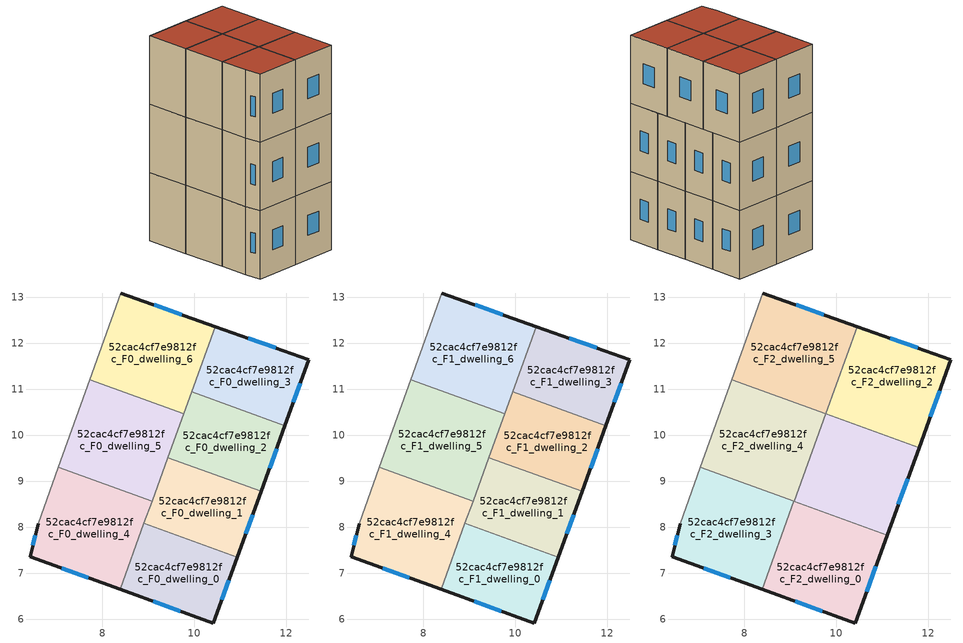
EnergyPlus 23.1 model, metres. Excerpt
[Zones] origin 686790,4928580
52cac4cf7e9812fc_F0_dwelling_0
 floor ground (EU_floor_Construction): 10.93,7.35 10.41,5.92 8.39,6.66 8.9,8.09 z0
 wall outside (EU_wall_Construction): 8.39,6.66 10.41,5.92 10.93,7.35 z0:3
 wall to 52cac4cf7e9812fc_F0_dwelling_1 (EU_wall_Construction): 10.93,7.35 8.9,8.09 z0:3
 wall to 52cac4cf7e9812fc_F0_dwelling_4 (EU_wall_Construction): 8.9,8.09 8.39,6.66 z0:3
 window (EU_Window_Construction): 10.59,6.43 10.74,6.85 / 9.1,6.4 9.69,6.18 z1.06:1.94
52cac4cf7e9812fc_F0_dwelling_1
 floor ground (EU_floor_Construction): 11.45,8.78 10.93,7.35 8.9,8.09 9.42,9.52 z0
 wall outside (EU_wall_Construction): 10.93,7.35 11.45,8.78 z0:3
 wall to 52cac4cf7e9812fc_F0_dwelling_2 (EU_wall_Construction): 11.45,8.78 9.42,9.52 z0:3
 wall to 52cac4cf7e9812fc_F0_dwelling_5 (EU_wall_Construction): 9.42,9.52 9.08,8.57 z0:3
 wall to 52cac4cf7e9812fc_F0_dwelling_4 (EU_wall_Construction): 9.08,8.57 8.9,8.09 z0:3
 window (EU_Window_Construction): 11.11,7.86 11.26,8.28 z1.06:1.94
52cac4cf7e9812fc_F0_dwelling_2
 floor ground (EU_floor_Construction): 11.97,10.21 11.45,8.78 9.42,9.52 9.94,10.95 z0
 wall outside (EU_wall_Construction): 11.45,8.78 11.97,10.21 z0:3
 wall to 52cac4cf7e9812fc_F0_dwelling_3 (EU_wall_Construction): 11.97,10.21 9.94,10.95 z0:3
 wall to 52cac4cf7e9812fc_F0_dwelling_6 (EU_wall_Construction): 9.94,10.95 9.76,10.47 z0:3
 wall to 52cac4cf7e9812fc_F0_dwelling_5 (EU_wall_Construction): 9.76,10.47 9.42,9.52 z0:3
 window (EU_Window_Construction): 11.63,9.29 11.78,9.71 z1.06:1.94
52cac4cf7e9812fc_F0_dwelling_3
 floor ground (EU_floor_Construction): 12.49,11.64 11.97,10.21 9.94,10.95 10.45,12.37 z0
 wall outside (EU_wall_Construction): 11.97,10.21 12.49,11.64 10.45,12.37 z0:3
 wall to 52cac4cf7e9812fc_F0_dwelling_6 (EU_wall_Construction): 10.45,12.37 9.94,10.95 z0:3
 window (EU_Window_Construction): 11.77,11.9 11.17,12.11 / 12.15,10.72 12.3,11.14 z1.06:1.94
52cac4cf7e9812fc_F0_dwelling_4
 floor ground (EU_floor_Construction): 9.08,8.57 8.39,6.66 6.43,7.36 6.61,8.08 7.05,9.31 z0
 wall outside (EU_wall_Construction): 6.61,8.08 6.43,7.36 8.39,6.66 z0:3
 wall adiabatic (EU_wall_Construction): 7.05,9.31 6.61,8.08 z0:3
 wall to 52cac4cf7e9812fc_F0_dwelling_5 (EU_wall_Construction): 9.08,8.57 7.05,9.31 z0:3
 window (EU_Window_Construction): 7.12,7.11 7.69,6.91 / 6.54,7.83 6.49,7.62 z1.06:1.94
52cac4cf7e9812fc_F0_dwelling_5
 floor ground (EU_floor_Construction): 9.76,10.47 9.08,8.57 7.05,9.31 7.72,11.21 z0
 wall adiabatic (EU_wall_Construction): 7.72,11.21 7.05,9.31 z0:3
 wall to 52cac4cf7e9812fc_F0_dwelling_6 (EU_wall_Construction): 9.76,10.47 7.72,11.21 z0:3
52cac4cf7e9812fc_F0_dwelling_6
 floor ground (EU_floor_Construction): 10.45,12.37 9.76,10.47 7.72,11.21 8.4,13.09 z0
 wall outside (EU_wall_Construction): 10.45,12.37 8.4,13.09 z0:3
 wall adiabatic (EU_wall_Construction): 8.4,13.09 7.72,11.21 z0:3
 window (EU_Window_Construction): 9.73,12.62 9.12,12.84 z1.06:1.94
52cac4cf7e9812fc_F1_dwelling_0
 floor to 52cac4cf7e9812fc_F0_dwelling_0 (EU_floor_Construction): 10.93,7.35 10.41,5.92 8.39,6.66 8.9,8.09 z3
 wall outside (EU_wall_Construction): 8.39,6.66 10.41,5.92 10.93,7.35 z3:6
 wall to 52cac4cf7e9812fc_F1_dwelling_1 (EU_wall_Construction): 10.93,7.35 8.9,8.09 z3:6
 wall to 52cac4cf7e9812fc_F1_dwelling_4 (EU_wall_Construction): 8.9,8.09 8.39,6.66 z3:6
 window (EU_Window_Construction): 10.59,6.43 10.74,6.85 / 9.1,6.4 9.69,6.18 z4.06:4.94
52cac4cf7e9812fc_F1_dwelling_1
 floor to 52cac4cf7e9812fc_F0_dwelling_1 (EU_floor_Construction): 11.45,8.78 10.93,7.35 8.9,8.09 9.42,9.52 z3
 wall outside (EU_wall_Construction): 10.93,7.35 11.45,8.78 z3:6
 wall to 52cac4cf7e9812fc_F1_dwelling_2 (EU_wall_Construction): 11.45,8.78 9.42,9.52 z3:6
 wall to 52cac4cf7e9812fc_F1_dwelling_5 (EU_wall_Construction): 9.42,9.52 9.08,8.57 z3:6
 wall to 52cac4cf7e9812fc_F1_dwelling_4 (EU_wall_Construction): 9.08,8.57 8.9,8.09 z3:6
 window (EU_Window_Construction): 11.11,7.86 11.26,8.28 z4.06:4.94
52cac4cf7e9812fc_F1_dwelling_2
 floor to 52cac4cf7e9812fc_F0_dwelling_2 (EU_floor_Construction): 11.97,10.21 11.45,8.78 9.42,9.52 9.94,10.95 z3
 wall outside (EU_wall_Construction): 11.45,8.78 11.97,10.21 z3:6
 wall to 52cac4cf7e9812fc_F1_dwelling_3 (EU_wall_Construction): 11.97,10.21 9.94,10.95 z3:6
 wall to 52cac4cf7e9812fc_F1_dwelling_6 (EU_wall_Construction): 9.94,10.95 9.76,10.47 z3:6
 wall to 52cac4cf7e9812fc_F1_dwelling_5 (EU_wall_Construction): 9.76,10.47 9.42,9.52 z3:6
 window (EU_Window_Construction): 11.63,9.29 11.78,9.71 z4.06:4.94
52cac4cf7e9812fc_F1_dwelling_3
 floor to 52cac4cf7e9812fc_F0_dwelling_3 (EU_floor_Construction): 12.49,11.64 11.97,10.21 9.94,10.95 10.45,12.37 z3
 wall outside (EU_wall_Construction): 11.97,10.21 12.49,11.64 10.45,12.37 z3:6
 wall to 52cac4cf7e9812fc_F1_dwelling_6 (EU_wall_Construction): 10.45,12.37 9.94,10.95 z3:6
 window (EU_Window_Construction): 11.77,11.9 11.17,12.11 / 12.15,10.72 12.3,11.14 z4.06:4.94
52cac4cf7e9812fc_F1_dwelling_4
 floor to 52cac4cf7e9812fc_F0_dwelling_4 (EU_floor_Construction): 9.08,8.57 8.39,6.66 6.43,7.36 6.61,8.08 7.05,9.31 z3
 wall outside (EU_wall_Construction): 6.61,8.08 6.43,7.36 8.39,6.66 z3:6
 wall adiabatic (EU_wall_Construction): 7.05,9.31 6.61,8.08 z3:6
 wall to 52cac4cf7e9812fc_F1_dwelling_5 (EU_wall_Construction): 9.08,8.57 7.05,9.31 z3:6
 window (EU_Window_Construction): 7.12,7.11 7.69,6.91 / 6.54,7.83 6.49,7.62 z4.06:4.94
52cac4cf7e9812fc_F1_dwelling_5
 floor to 52cac4cf7e9812fc_F0_dwelling_5 (EU_floor_Construction): 9.76,10.47 9.08,8.57 7.05,9.31 7.72,11.21 z3
 wall adiabatic (EU_wall_Construction): 7.72,11.21 7.05,9.31 z3:6
 wall to 52cac4cf7e9812fc_F1_dwelling_6 (EU_wall_Construction): 9.76,10.47 7.72,11.21 z3:6
52cac4cf7e9812fc_F1_dwelling_6
 floor to 52cac4cf7e9812fc_F0_dwelling_6 (EU_floor_Construction): 10.45,12.37 9.76,10.47 7.72,11.21 8.4,13.09 z3
 wall outside (EU_wall_Construction): 10.45,12.37 8.4,13.09 z3:6
 wall adiabatic (EU_wall_Construction): 8.4,13.09 7.72,11.21 z3:6
 window (EU_Window_Construction): 9.73,12.62 9.12,12.84 z4.06:4.94
52cac4cf7e9812fc_F2_dwelling_0
 floor to 52cac4cf7e9812fc_F1_dwelling_0 (EU_floor_Construction): 10.93,7.35 10.41,5.92 8.39,6.66 8.9,8.09 z6
 floor to 52cac4cf7e9812fc_F1_dwelling_1 (EU_floor_Construction): 11.1,7.83 10.93,7.35 8.9,8.09 9.08,8.56 z6
 wall outside (EU_wall_Construction): 8.39,6.66 10.41,5.92 11.1,7.83 z6:9
 wall to 52cac4cf7e9812fc_F2_dwelling_1 (EU_wall_Construction): 11.1,7.83 9.07,8.56 z6:9
 wall to 52cac4cf7e9812fc_F2_dwelling_3 (EU_wall_Construction): 9.07,8.56 8.39,6.66 z6:9
 window (EU_Window_Construction): 10.65,6.6 10.86,7.16 / 9.1,6.4 9.69,6.18 z7.06:7.94
 roof outside (EU_roof_Construction): 10.41,5.92 11.1,7.83 9.07,8.56 8.39,6.66 z9
52cac4cf7e9812fc_F2_dwelling_1
 floor to 52cac4cf7e9812fc_F1_dwelling_1 (EU_floor_Construction): 11.45,8.78 11.1,7.83 9.08,8.56 9.42,9.52 z6
 floor to 52cac4cf7e9812fc_F1_dwelling_2 (EU_floor_Construction): 11.79,9.74 11.45,8.78 9.42,9.52 9.77,10.47 z6
 wall outside (EU_wall_Construction): 11.1,7.83 11.79,9.74 z6:9
 wall to 52cac4cf7e9812fc_F2_dwelling_2 (EU_wall_Construction): 11.79,9.74 9.77,10.47 z6:9
 wall to 52cac4cf7e9812fc_F2_dwelling_4 (EU_wall_Construction): 9.76,10.47 9.08,8.57 z6:9
 window (EU_Window_Construction): 11.35,8.5 11.55,9.06 z7.06:7.94
 roof outside (EU_roof_Construction): 11.1,7.83 11.79,9.74 9.77,10.47 9.07,8.56 z9
52cac4cf7e9812fc_F2_dwelling_2
 floor to 52cac4cf7e9812fc_F1_dwelling_2 (EU_floor_Construction): 11.97,10.21 11.79,9.74 9.77,10.47 9.94,10.94 z6
 floor to 52cac4cf7e9812fc_F1_dwelling_3 (EU_floor_Construction): 12.49,11.64 11.97,10.21 9.94,10.94 10.45,12.37 z6
 wall outside (EU_wall_Construction): 11.79,9.74 12.49,11.64 10.45,12.37 z6:9
 wall to 52cac4cf7e9812fc_F2_dwelling_5 (EU_wall_Construction): 10.45,12.37 9.77,10.47 z6:9
 window (EU_Window_Construction): 11.77,11.9 11.17,12.11 / 12.04,10.41 12.24,10.97 z7.06:7.94
 roof outside (EU_roof_Construction): 11.79,9.74 12.49,11.64 10.45,12.37 9.77,10.47 z9
52cac4cf7e9812fc_F2_dwelling_3
 floor to 52cac4cf7e9812fc_F1_dwelling_4 (EU_floor_Construction): 9.08,8.57 8.39,6.66 6.43,7.36 6.61,8.08 7.05,9.31 z6
 wall outside (EU_wall_Construction): 6.61,8.08 6.43,7.36 8.39,6.66 z6:9
 wall adiabatic (EU_wall_Construction): 7.05,9.31 6.61,8.08 z6:9
 wall to 52cac4cf7e9812fc_F2_dwelling_4 (EU_wall_Construction): 9.08,8.57 7.05,9.31 z6:9
 window (EU_Window_Construction): 7.12,7.11 7.69,6.91 / 6.54,7.83 6.49,7.62 z7.06:7.94
 roof outside (EU_roof_Construction): 8.39,6.66 9.08,8.57 7.05,9.31 6.61,8.08 6.43,7.36 z9
52cac4cf7e9812fc_F2_dwelling_4
 floor to 52cac4cf7e9812fc_F1_dwelling_5 (EU_floor_Construction): 9.76,10.47 9.08,8.57 7.05,9.31 7.72,11.21 z6
 wall adiabatic (EU_wall_Construction): 7.72,11.21 7.05,9.31 z6:9
 wall to 52cac4cf7e9812fc_F2_dwelling_5 (EU_wall_Construction): 9.76,10.47 7.72,11.21 z6:9
 roof outside (EU_roof_Construction): 9.08,8.57 9.76,10.47 7.72,11.21 7.05,9.31 z9
52cac4cf7e9812fc_F2_dwelling_5
 floor to 52cac4cf7e9812fc_F1_dwelling_6 (EU_floor_Construction): 10.45,12.37 9.76,10.47 7.72,11.21 8.4,13.09 z6
 wall outside (EU_wall_Construction): 10.45,12.37 8.4,13.09 z6:9
 wall adiabatic (EU_wall_Construction): 8.4,13.09 7.72,11.21 z6:9
 window (EU_Window_Construction): 9.73,12.62 9.12,12.84 z7.06:7.94
 roof outside (EU_roof_Construction): 9.76,10.47 10.45,12.37 8.4,13.09 7.72,11.21 z9
[Building]
EU S2 Campaign: North Axis=0; Terrain=City; Solar Distribution=FullExterior
[Site:Location]
Bologna: Latitude=44.5; Longitude=11.25; Time Zone=1; Elevation=37
[SizingPeriod:WeatherFileDays]
AnnualSizingPeriod: Begin Month=1; Begin Day of Month=1; End Month=12; End Day of Month=31; Day of Week for Start Day=Monday; Use Weather File Daylight Saving Period=No; Use Weather File Rain and Snow Indicators=No
[MATERIAL]
EU_InternalMass_Material: Roughness=MediumRough; Thickness=0.1; Conductivity=1; Density=1800; Specific Heat=900; Thermal Absorptance=0.9; Solar Absorptance=0.7; Visible Absorptance=0.7
[MATERIAL:NOMASS] Roughness=MediumRough; Thermal Absorptance=0.9; Solar Absorptance=0.7; Visible Absorptance=0.7
Name | Thermal Resistance
EU_wall_NoMass | 0.781309
EU_roof_NoMass | 0.418499
EU_floor_NoMass | 0.563442
[WINDOWMATERIAL:SIMPLEGLAZINGSYSTEM]
EU_Window_SimpleGlazing: UFactor=4.32879; Solar Heat Gain Coefficient=0.85; Visible Transmittance=0.85
[CONSTRUCTION]
EU_wall_Construction: EU_wall_NoMass
EU_roof_Construction: EU_roof_NoMass
EU_floor_Construction: EU_floor_NoMass
EU_InternalMass_Construction: EU_InternalMass_Material
EU_Window_Construction: EU_Window_SimpleGlazing
[ZONE] Type=1; Multiplier=1; Ceiling Height=autocalculate; Floor Area=autocalculate; Part of Total Floor Area=Yes
Name | Volume
52cac4cf7e9812fc_F0_dwelling_0; 52cac4cf7e9812fc_F1_dwelling_0 | 9.83276
52cac4cf7e9812fc_F2_dwelling_0 | 13.1089
52cac4cf7e9812fc_F0_dwelling_1; 52cac4cf7e9812fc_F1_dwelling_1 | 9.82837
52cac4cf7e9812fc_F2_dwelling_1 | 13.114
52cac4cf7e9812fc_F0_dwelling_2; 52cac4cf7e9812fc_F1_dwelling_2 | 9.83423
52cac4cf7e9812fc_F2_dwelling_2 | 13.1082
52cac4cf7e9812fc_F0_dwelling_3; 52cac4cf7e9812fc_F1_dwelling_3 | 9.83057
52cac4cf7e9812fc_F2_dwelling_3; 52cac4cf7e9812fc_F0_dwelling_4; 52cac4cf7e9812fc_F1_dwelling_4; 52cac4cf7e9812fc_F2_dwelling_4; 52cac4cf7e9812fc_F0_dwelling_5; 52cac4cf7e9812fc_F1_dwelling_5 | 13.1074
52cac4cf7e9812fc_F2_dwelling_5; 52cac4cf7e9812fc_F0_dwelling_6; 52cac4cf7e9812fc_F1_dwelling_6 | 13.1118
[INTERNALMASS] Construction=EU_InternalMass_Construction
Name | Zone or ZoneList | Surface Area
52cac4cf7e9812fc_F0_dwelling_0_EU_InternalMass | 52cac4cf7e9812fc_F0_dwelling_0 | 3.27752
52cac4cf7e9812fc_F0_dwelling_1_EU_InternalMass | 52cac4cf7e9812fc_F0_dwelling_1 | 3.27593
52cac4cf7e9812fc_F0_dwelling_2_EU_InternalMass | 52cac4cf7e9812fc_F0_dwelling_2 | 3.27838
52cac4cf7e9812fc_F0_dwelling_3_EU_InternalMass | 52cac4cf7e9812fc_F0_dwelling_3 | 3.27651
52cac4cf7e9812fc_F0_dwelling_4_EU_InternalMass | 52cac4cf7e9812fc_F0_dwelling_4 | 4.36918
52cac4cf7e9812fc_F0_dwelling_5_EU_InternalMass | 52cac4cf7e9812fc_F0_dwelling_5 | 4.36896
52cac4cf7e9812fc_F0_dwelling_6_EU_InternalMass | 52cac4cf7e9812fc_F0_dwelling_6 | 4.37078
52cac4cf7e9812fc_F1_dwelling_0_EU_InternalMass | 52cac4cf7e9812fc_F1_dwelling_0 | 3.27752
52cac4cf7e9812fc_F1_dwelling_1_EU_InternalMass | 52cac4cf7e9812fc_F1_dwelling_1 | 3.27593
52cac4cf7e9812fc_F1_dwelling_2_EU_InternalMass | 52cac4cf7e9812fc_F1_dwelling_2 | 3.27838
52cac4cf7e9812fc_F1_dwelling_3_EU_InternalMass | 52cac4cf7e9812fc_F1_dwelling_3 | 3.27651
52cac4cf7e9812fc_F1_dwelling_4_EU_InternalMass | 52cac4cf7e9812fc_F1_dwelling_4 | 4.36918
52cac4cf7e9812fc_F1_dwelling_5_EU_InternalMass | 52cac4cf7e9812fc_F1_dwelling_5 | 4.36896
52cac4cf7e9812fc_F1_dwelling_6_EU_InternalMass | 52cac4cf7e9812fc_F1_dwelling_6 | 4.37078
52cac4cf7e9812fc_F2_dwelling_0_EU_InternalMass | 52cac4cf7e9812fc_F2_dwelling_0 | 4.36958
52cac4cf7e9812fc_F2_dwelling_1_EU_InternalMass | 52cac4cf7e9812fc_F2_dwelling_1 | 4.3712
52cac4cf7e9812fc_F2_dwelling_2_EU_InternalMass | 52cac4cf7e9812fc_F2_dwelling_2 | 4.36909
52cac4cf7e9812fc_F2_dwelling_3_EU_InternalMass | 52cac4cf7e9812fc_F2_dwelling_3 | 4.36918
52cac4cf7e9812fc_F2_dwelling_4_EU_InternalMass | 52cac4cf7e9812fc_F2_dwelling_4 | 4.36896
52cac4cf7e9812fc_F2_dwelling_5_EU_InternalMass | 52cac4cf7e9812fc_F2_dwelling_5 | 4.37078
[OTHEREQUIPMENT] Fuel Type=Electricity; Design Level Calculation Method=Watts/Area; Power per Zone Floor Area=1; Fraction Latent=0; Fraction Radiant=0; Fraction Lost=0; Carbon Dioxide Generation Rate=0; EndUse Subcategory=EU_Step8_InternalGains
Name | Zone or ZoneList or Space or SpaceList | Schedule
EU_Step8_InternalGain_52cac4cf7e9812fc_F0_dwelling_0_f000 | 52cac4cf7e9812fc_F0_dwelling_0 | EU_Step8_GainSchedule_52cac4cf7e9812fc_F0_dwelling_0_f000
EU_Step8_InternalGain_52cac4cf7e9812fc_F0_dwelling_1_f000 | 52cac4cf7e9812fc_F0_dwelling_1 | EU_Step8_GainSchedule_52cac4cf7e9812fc_F0_dwelling_1_f000
EU_Step8_InternalGain_52cac4cf7e9812fc_F0_dwelling_2_f000 | 52cac4cf7e9812fc_F0_dwelling_2 | EU_Step8_GainSchedule_52cac4cf7e9812fc_F0_dwelling_2_f000
EU_Step8_InternalGain_52cac4cf7e9812fc_F0_dwelling_3_f000 | 52cac4cf7e9812fc_F0_dwelling_3 | EU_Step8_GainSchedule_52cac4cf7e9812fc_F0_dwelling_3_f000
EU_Step8_InternalGain_52cac4cf7e9812fc_F0_dwelling_4_f000 | 52cac4cf7e9812fc_F0_dwelling_4 | EU_Step8_GainSchedule_52cac4cf7e9812fc_F0_dwelling_4_f000
EU_Step8_InternalGain_52cac4cf7e9812fc_F0_dwelling_5_f000 | 52cac4cf7e9812fc_F0_dwelling_5 | EU_Step8_GainSchedule_52cac4cf7e9812fc_F0_dwelling_5_f000
EU_Step8_InternalGain_52cac4cf7e9812fc_F0_dwelling_6_f000 | 52cac4cf7e9812fc_F0_dwelling_6 | EU_Step8_GainSchedule_52cac4cf7e9812fc_F0_dwelling_6_f000
EU_Step8_InternalGain_52cac4cf7e9812fc_F1_dwelling_0_f000 | 52cac4cf7e9812fc_F1_dwelling_0 | EU_Step8_GainSchedule_52cac4cf7e9812fc_F1_dwelling_0_f000
EU_Step8_InternalGain_52cac4cf7e9812fc_F1_dwelling_1_f000 | 52cac4cf7e9812fc_F1_dwelling_1 | EU_Step8_GainSchedule_52cac4cf7e9812fc_F1_dwelling_1_f000
EU_Step8_InternalGain_52cac4cf7e9812fc_F1_dwelling_2_f000 | 52cac4cf7e9812fc_F1_dwelling_2 | EU_Step8_GainSchedule_52cac4cf7e9812fc_F1_dwelling_2_f000
EU_Step8_InternalGain_52cac4cf7e9812fc_F1_dwelling_3_f000 | 52cac4cf7e9812fc_F1_dwelling_3 | EU_Step8_GainSchedule_52cac4cf7e9812fc_F1_dwelling_3_f000
EU_Step8_InternalGain_52cac4cf7e9812fc_F1_dwelling_4_f000 | 52cac4cf7e9812fc_F1_dwelling_4 | EU_Step8_GainSchedule_52cac4cf7e9812fc_F1_dwelling_4_f000
EU_Step8_InternalGain_52cac4cf7e9812fc_F1_dwelling_5_f000 | 52cac4cf7e9812fc_F1_dwelling_5 | EU_Step8_GainSchedule_52cac4cf7e9812fc_F1_dwelling_5_f000
EU_Step8_InternalGain_52cac4cf7e9812fc_F1_dwelling_6_f000 | 52cac4cf7e9812fc_F1_dwelling_6 | EU_Step8_GainSchedule_52cac4cf7e9812fc_F1_dwelling_6_f000
EU_Step8_InternalGain_52cac4cf7e9812fc_F2_dwelling_0_f000 | 52cac4cf7e9812fc_F2_dwelling_0 | EU_Step8_GainSchedule_52cac4cf7e9812fc_F2_dwelling_0_f000
EU_Step8_InternalGain_52cac4cf7e9812fc_F2_dwelling_1_f000 | 52cac4cf7e9812fc_F2_dwelling_1 | EU_Step8_GainSchedule_52cac4cf7e9812fc_F2_dwelling_1_f000
EU_Step8_InternalGain_52cac4cf7e9812fc_F2_dwelling_2_f000 | 52cac4cf7e9812fc_F2_dwelling_2 | EU_Step8_GainSchedule_52cac4cf7e9812fc_F2_dwelling_2_f000
EU_Step8_InternalGain_52cac4cf7e9812fc_F2_dwelling_3_f000 | 52cac4cf7e9812fc_F2_dwelling_3 | EU_Step8_GainSchedule_52cac4cf7e9812fc_F2_dwelling_3_f000
EU_Step8_InternalGain_52cac4cf7e9812fc_F2_dwelling_4_f000 | 52cac4cf7e9812fc_F2_dwelling_4 | EU_Step8_GainSchedule_52cac4cf7e9812fc_F2_dwelling_4_f000
EU_Step8_InternalGain_52cac4cf7e9812fc_F2_dwelling_5_f000 | 52cac4cf7e9812fc_F2_dwelling_5 | EU_Step8_GainSchedule_52cac4cf7e9812fc_F2_dwelling_5_f000
[ZONEVENTILATION:DESIGNFLOWRATE] Schedule=EU_AlwaysOn; Design Flow Rate Calculation Method=AirChanges/Hour; Air Changes per Hour=0.692607; Ventilation Type=Natural; Fan Pressure Rise=0; Fan Total Efficiency=1; Constant Term Coefficient=1; Temperature Term Coefficient=0; Velocity Term Coefficient=0; Velocity Squared Term Coefficient=0; Minimum Indoor Temperature=-100; Maximum Indoor Temperature=100; Delta Temperature=-100; Minimum Outdoor Temperature=-100; Maximum Outdoor Temperature=100; Maximum Wind Speed=40
Name | Zone or ZoneList or Space or SpaceList
EU_ConstantAir_52cac4cf7e9812fc_F0_dwelling_0 | 52cac4cf7e9812fc_F0_dwelling_0
EU_ConstantAir_52cac4cf7e9812fc_F0_dwelling_1 | 52cac4cf7e9812fc_F0_dwelling_1
EU_ConstantAir_52cac4cf7e9812fc_F0_dwelling_2 | 52cac4cf7e9812fc_F0_dwelling_2
EU_ConstantAir_52cac4cf7e9812fc_F0_dwelling_3 | 52cac4cf7e9812fc_F0_dwelling_3
EU_ConstantAir_52cac4cf7e9812fc_F0_dwelling_4 | 52cac4cf7e9812fc_F0_dwelling_4
EU_ConstantAir_52cac4cf7e9812fc_F0_dwelling_5 | 52cac4cf7e9812fc_F0_dwelling_5
EU_ConstantAir_52cac4cf7e9812fc_F0_dwelling_6 | 52cac4cf7e9812fc_F0_dwelling_6
EU_ConstantAir_52cac4cf7e9812fc_F1_dwelling_0 | 52cac4cf7e9812fc_F1_dwelling_0
EU_ConstantAir_52cac4cf7e9812fc_F1_dwelling_1 | 52cac4cf7e9812fc_F1_dwelling_1
EU_ConstantAir_52cac4cf7e9812fc_F1_dwelling_2 | 52cac4cf7e9812fc_F1_dwelling_2
EU_ConstantAir_52cac4cf7e9812fc_F1_dwelling_3 | 52cac4cf7e9812fc_F1_dwelling_3
EU_ConstantAir_52cac4cf7e9812fc_F1_dwelling_4 | 52cac4cf7e9812fc_F1_dwelling_4
EU_ConstantAir_52cac4cf7e9812fc_F1_dwelling_5 | 52cac4cf7e9812fc_F1_dwelling_5
EU_ConstantAir_52cac4cf7e9812fc_F1_dwelling_6 | 52cac4cf7e9812fc_F1_dwelling_6
EU_ConstantAir_52cac4cf7e9812fc_F2_dwelling_0 | 52cac4cf7e9812fc_F2_dwelling_0
EU_ConstantAir_52cac4cf7e9812fc_F2_dwelling_1 | 52cac4cf7e9812fc_F2_dwelling_1
EU_ConstantAir_52cac4cf7e9812fc_F2_dwelling_2 | 52cac4cf7e9812fc_F2_dwelling_2
EU_ConstantAir_52cac4cf7e9812fc_F2_dwelling_3 | 52cac4cf7e9812fc_F2_dwelling_3
EU_ConstantAir_52cac4cf7e9812fc_F2_dwelling_4 | 52cac4cf7e9812fc_F2_dwelling_4
EU_ConstantAir_52cac4cf7e9812fc_F2_dwelling_5 | 52cac4cf7e9812fc_F2_dwelling_5
[HVACTEMPLATE:THERMOSTAT] Constant Heating Setpoint=20; Constant Cooling Setpoint=50
EU_HeatOnly_52cac4cf7e9812fc_F0_dwelling_0; EU_HeatOnly_52cac4cf7e9812fc_F0_dwelling_1; EU_HeatOnly_52cac4cf7e9812fc_F0_dwelling_2; EU_HeatOnly_52cac4cf7e9812fc_F0_dwelling_3; EU_HeatOnly_52cac4cf7e9812fc_F0_dwelling_4; EU_HeatOnly_52cac4cf7e9812fc_F0_dwelling_5; EU_HeatOnly_52cac4cf7e9812fc_F0_dwelling_6; EU_HeatOnly_52cac4cf7e9812fc_F1_dwelling_0; EU_HeatOnly_52cac4cf7e9812fc_F1_dwelling_1; EU_HeatOnly_52cac4cf7e9812fc_F1_dwelling_2; EU_HeatOnly_52cac4cf7e9812fc_F1_dwelling_3; EU_HeatOnly_52cac4cf7e9812fc_F1_dwelling_4; EU_HeatOnly_52cac4cf7e9812fc_F1_dwelling_5; EU_HeatOnly_52cac4cf7e9812fc_F1_dwelling_6; EU_HeatOnly_52cac4cf7e9812fc_F2_dwelling_0; EU_HeatOnly_52cac4cf7e9812fc_F2_dwelling_1; EU_HeatOnly_52cac4cf7e9812fc_F2_dwelling_2; EU_HeatOnly_52cac4cf7e9812fc_F2_dwelling_3; EU_HeatOnly_52cac4cf7e9812fc_F2_dwelling_4; EU_HeatOnly_52cac4cf7e9812fc_F2_dwelling_5
[HVACTEMPLATE:ZONE:IDEALLOADSAIRSYSTEM] System Availability Schedule=EU_AlwaysOn; Maximum Heating Supply Air Temperature=50; Minimum Cooling Supply Air Temperature=13; Maximum Heating Supply Air Humidity Ratio=0.0156; Minimum Cooling Supply Air Humidity Ratio=0.0077; Heating Limit=NoLimit; Cooling Limit=NoLimit; Heating Availability Schedule=EU_AlwaysOn; Cooling Availability Schedule=EU_CoolingOff; Dehumidification Control Type=ConstantSensibleHeatRatio; Cooling Sensible Heat Ratio=0.7; Dehumidification Setpoint=60; Humidification Control Type=None; Humidification Setpoint=30; Outdoor Air Method=None; Outdoor Air Flow Rate per Person=0.00944; Outdoor Air Flow Rate per Zone Floor Area=0; Outdoor Air Flow Rate per Zone=0; Demand Controlled Ventilation Type=None; Outdoor Air Economizer Type=NoEconomizer; Heat Recovery Type=None; Sensible Heat Recovery Effectiveness=0.7; Latent Heat Recovery Effectiveness=0.65
Name | Template Thermostat
52cac4cf7e9812fc_F0_dwelling_0 | EU_HeatOnly_52cac4cf7e9812fc_F0_dwelling_0
52cac4cf7e9812fc_F0_dwelling_1 | EU_HeatOnly_52cac4cf7e9812fc_F0_dwelling_1
52cac4cf7e9812fc_F0_dwelling_2 | EU_HeatOnly_52cac4cf7e9812fc_F0_dwelling_2
52cac4cf7e9812fc_F0_dwelling_3 | EU_HeatOnly_52cac4cf7e9812fc_F0_dwelling_3
52cac4cf7e9812fc_F0_dwelling_4 | EU_HeatOnly_52cac4cf7e9812fc_F0_dwelling_4
52cac4cf7e9812fc_F0_dwelling_5 | EU_HeatOnly_52cac4cf7e9812fc_F0_dwelling_5
52cac4cf7e9812fc_F0_dwelling_6 | EU_HeatOnly_52cac4cf7e9812fc_F0_dwelling_6
52cac4cf7e9812fc_F1_dwelling_0 | EU_HeatOnly_52cac4cf7e9812fc_F1_dwelling_0
52cac4cf7e9812fc_F1_dwelling_1 | EU_HeatOnly_52cac4cf7e9812fc_F1_dwelling_1
52cac4cf7e9812fc_F1_dwelling_2 | EU_HeatOnly_52cac4cf7e9812fc_F1_dwelling_2
52cac4cf7e9812fc_F1_dwelling_3 | EU_HeatOnly_52cac4cf7e9812fc_F1_dwelling_3
52cac4cf7e9812fc_F1_dwelling_4 | EU_HeatOnly_52cac4cf7e9812fc_F1_dwelling_4
52cac4cf7e9812fc_F1_dwelling_5 | EU_HeatOnly_52cac4cf7e9812fc_F1_dwelling_5
52cac4cf7e9812fc_F1_dwelling_6 | EU_HeatOnly_52cac4cf7e9812fc_F1_dwelling_6
52cac4cf7e9812fc_F2_dwelling_0 | EU_HeatOnly_52cac4cf7e9812fc_F2_dwelling_0
52cac4cf7e9812fc_F2_dwelling_1 | EU_HeatOnly_52cac4cf7e9812fc_F2_dwelling_1
52cac4cf7e9812fc_F2_dwelling_2 | EU_HeatOnly_52cac4cf7e9812fc_F2_dwelling_2
52cac4cf7e9812fc_F2_dwelling_3 | EU_HeatOnly_52cac4cf7e9812fc_F2_dwelling_3
52cac4cf7e9812fc_F2_dwelling_4 | EU_HeatOnly_52cac4cf7e9812fc_F2_dwelling_4
52cac4cf7e9812fc_F2_dwelling_5 | EU_HeatOnly_52cac4cf7e9812fc_F2_dwelling_5
[SIZING:ZONE] Zone Cooling Design Supply Air Temperature Input Method=SupplyAirTemperature; Zone Cooling Design Supply Air Temperature=13; Zone Heating Design Supply Air Temperature Input Method=SupplyAirTemperature; Zone Heating Design Supply Air Temperature=50; Zone Cooling Design Supply Air Humidity Ratio=0.008; Zone Heating Design Supply Air Humidity Ratio=0.008; Cooling Design Air Flow Method=DesignDay; Cooling Design Air Flow Rate=0; Cooling Minimum Air Flow per Zone Floor Area=0.000762; Cooling Minimum Air Flow=0; Cooling Minimum Air Flow Fraction=0.2; Heating Design Air Flow Method=DesignDay; Heating Design Air Flow Rate=0; Heating Maximum Air Flow per Zone Floor Area=0.002032; Heating Maximum Air Flow=0.141576; Heating Maximum Air Flow Fraction=0.3; Account for Dedicated Outdoor Air System=No; Dedicated Outdoor Air System Control Strategy=NeutralSupplyAir; Dedicated Outdoor Air Low Setpoint Temperature for Design=autosize; Dedicated Outdoor Air High Setpoint Temperature for Design=autosize; Zone Load Sizing Method=Sensible Load Only No Latent Load; Zone Latent Cooling Design Supply Air Humidity Ratio Input Method=HumidityRatioDifference; Zone Cooling Design Supply Air Humidity Ratio Difference=0.005; Zone Latent Heating Design Supply Air Humidity Ratio Input Method=HumidityRatioDifference; Zone Humidification Design Supply Air Humidity Ratio Difference=0.005
52cac4cf7e9812fc_F0_dwelling_0; 52cac4cf7e9812fc_F0_dwelling_1; 52cac4cf7e9812fc_F0_dwelling_2; 52cac4cf7e9812fc_F0_dwelling_3; 52cac4cf7e9812fc_F0_dwelling_4; 52cac4cf7e9812fc_F0_dwelling_5; 52cac4cf7e9812fc_F0_dwelling_6; 52cac4cf7e9812fc_F1_dwelling_0; 52cac4cf7e9812fc_F1_dwelling_1; 52cac4cf7e9812fc_F1_dwelling_2; 52cac4cf7e9812fc_F1_dwelling_3; 52cac4cf7e9812fc_F1_dwelling_4; 52cac4cf7e9812fc_F1_dwelling_5; 52cac4cf7e9812fc_F1_dwelling_6; 52cac4cf7e9812fc_F2_dwelling_0; 52cac4cf7e9812fc_F2_dwelling_1; 52cac4cf7e9812fc_F2_dwelling_2; 52cac4cf7e9812fc_F2_dwelling_3; 52cac4cf7e9812fc_F2_dwelling_4; 52cac4cf7e9812fc_F2_dwelling_5
[SCHEDULE:CONSTANT]
Name | Hourly Value
EU_AlwaysOn | 1
EU_CoolingOff | 0
[SCHEDULE:FILE] Column Number=1; Rows to Skip at Top=0; Number of Hours of Data=8760; Column Separator=Comma; Interpolate to Timestep=No; Minutes per Item=60; Adjust Schedule for Daylight Savings=Yes
Name | File
EU_Step8_GainSchedule_52cac4cf7e9812fc_F0_dwelling_0_f000 | ../../schedules/52cac4cf7e9812fc/52cac4cf7e9812fc_F0_dwelling_0_f000_gain.csv
EU_Step8_GainSchedule_52cac4cf7e9812fc_F0_dwelling_1_f000 | ../../schedules/52cac4cf7e9812fc/52cac4cf7e9812fc_F0_dwelling_1_f000_gain.csv
EU_Step8_GainSchedule_52cac4cf7e9812fc_F0_dwelling_2_f000 | ../../schedules/52cac4cf7e9812fc/52cac4cf7e9812fc_F0_dwelling_2_f000_gain.csv
EU_Step8_GainSchedule_52cac4cf7e9812fc_F0_dwelling_3_f000 | ../../schedules/52cac4cf7e9812fc/52cac4cf7e9812fc_F0_dwelling_3_f000_gain.csv
EU_Step8_GainSchedule_52cac4cf7e9812fc_F0_dwelling_4_f000 | ../../schedules/52cac4cf7e9812fc/52cac4cf7e9812fc_F0_dwelling_4_f000_gain.csv
EU_Step8_GainSchedule_52cac4cf7e9812fc_F0_dwelling_5_f000 | ../../schedules/52cac4cf7e9812fc/52cac4cf7e9812fc_F0_dwelling_5_f000_gain.csv
EU_Step8_GainSchedule_52cac4cf7e9812fc_F0_dwelling_6_f000 | ../../schedules/52cac4cf7e9812fc/52cac4cf7e9812fc_F0_dwelling_6_f000_gain.csv
EU_Step8_GainSchedule_52cac4cf7e9812fc_F1_dwelling_0_f000 | ../../schedules/52cac4cf7e9812fc/52cac4cf7e9812fc_F1_dwelling_0_f000_gain.csv
EU_Step8_GainSchedule_52cac4cf7e9812fc_F1_dwelling_1_f000 | ../../schedules/52cac4cf7e9812fc/52cac4cf7e9812fc_F1_dwelling_1_f000_gain.csv
EU_Step8_GainSchedule_52cac4cf7e9812fc_F1_dwelling_2_f000 | ../../schedules/52cac4cf7e9812fc/52cac4cf7e9812fc_F1_dwelling_2_f000_gain.csv
EU_Step8_GainSchedule_52cac4cf7e9812fc_F1_dwelling_3_f000 | ../../schedules/52cac4cf7e9812fc/52cac4cf7e9812fc_F1_dwelling_3_f000_gain.csv
EU_Step8_GainSchedule_52cac4cf7e9812fc_F1_dwelling_4_f000 | ../../schedules/52cac4cf7e9812fc/52cac4cf7e9812fc_F1_dwelling_4_f000_gain.csv
EU_Step8_GainSchedule_52cac4cf7e9812fc_F1_dwelling_5_f000 | ../../schedules/52cac4cf7e9812fc/52cac4cf7e9812fc_F1_dwelling_5_f000_gain.csv
EU_Step8_GainSchedule_52cac4cf7e9812fc_F1_dwelling_6_f000 | ../../schedules/52cac4cf7e9812fc/52cac4cf7e9812fc_F1_dwelling_6_f000_gain.csv
EU_Step8_GainSchedule_52cac4cf7e9812fc_F2_dwelling_0_f000 | ../../schedules/52cac4cf7e9812fc/52cac4cf7e9812fc_F2_dwelling_0_f000_gain.csv
EU_Step8_GainSchedule_52cac4cf7e9812fc_F2_dwelling_1_f000 | ../../schedules/52cac4cf7e9812fc/52cac4cf7e9812fc_F2_dwelling_1_f000_gain.csv
EU_Step8_GainSchedule_52cac4cf7e9812fc_F2_dwelling_2_f000 | ../../schedules/52cac4cf7e9812fc/52cac4cf7e9812fc_F2_dwelling_2_f000_gain.csv
EU_Step8_GainSchedule_52cac4cf7e9812fc_F2_dwelling_3_f000 | ../../schedules/52cac4cf7e9812fc/52cac4cf7e9812fc_F2_dwelling_3_f000_gain.csv
EU_Step8_GainSchedule_52cac4cf7e9812fc_F2_dwelling_4_f000 | ../../schedules/52cac4cf7e9812fc/52cac4cf7e9812fc_F2_dwelling_4_f000_gain.csv
EU_Step8_GainSchedule_52cac4cf7e9812fc_F2_dwelling_5_f000 | ../../schedules/52cac4cf7e9812fc/52cac4cf7e9812fc_F2_dwelling_5_f000_gain.csv
